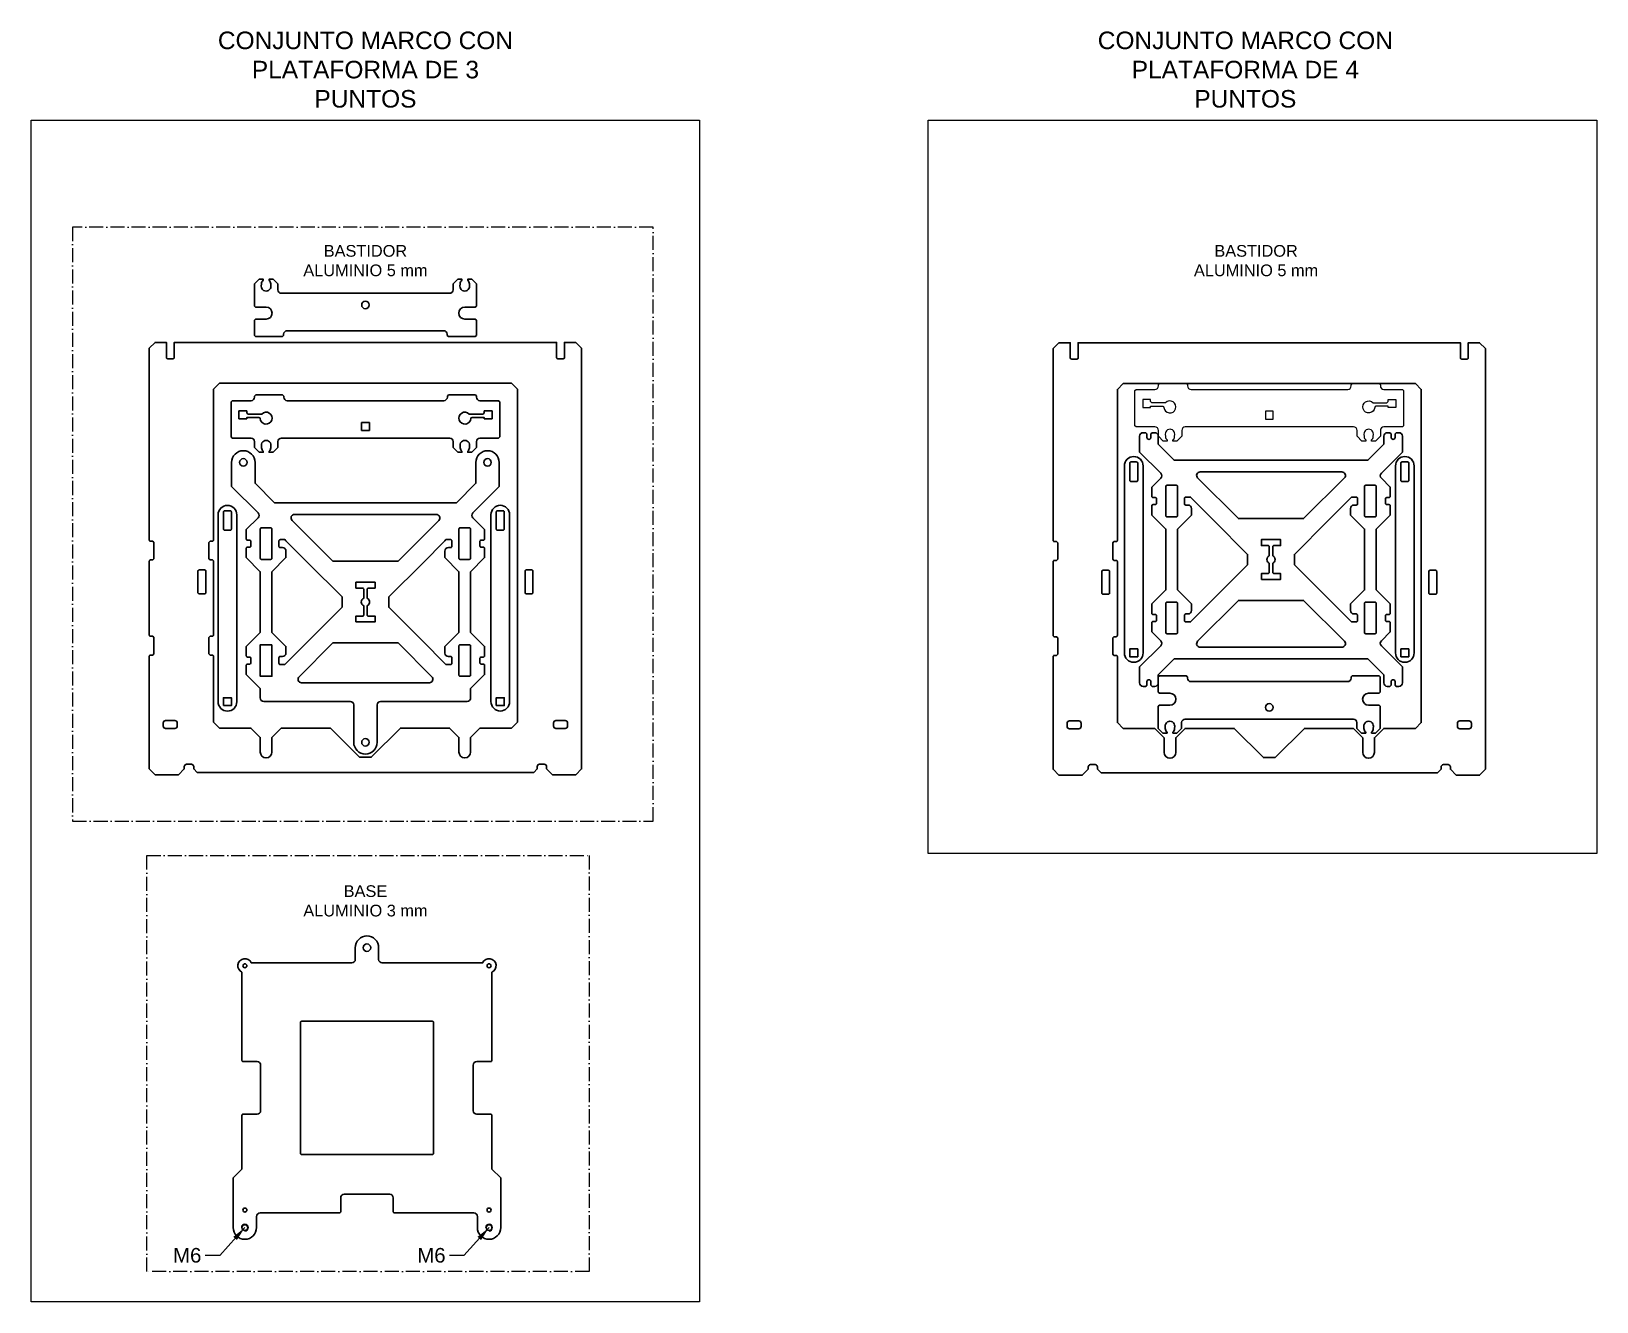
# Model space of a CAD drawing. Extents: x -247 to 1093, y -428 to 659.
import ezdxf

# ---------------------------------------------------------------- set-up
doc = ezdxf.new("R2010")
doc.units = 0
doc.linetypes.add('ACAD_ISO10W100', pattern=[18, 12, -3, 0, -3])
doc.layers.get('0').update_dxf_attribs({"linetype": 'CONTINUOUS', "lineweight": 30})
doc.layers.add('Ejes', color=1, linetype='ACAD_ISO10W100', lineweight=13)
doc.layers.add('Texto', color=6, linetype='CONTINUOUS', lineweight=13)
doc.styles.add('ROMAND', font='arial.ttf')
doc.dimstyles.new('ISO-25_E05', dxfattribs={"dimscale": 5, "dimtxt": 2.5, "dimasz": 2.5, "dimexe": 1.25, "dimexo": 0.625, "dimtad": 1, "dimdec": 1, "dimtxsty": 'ROMAND', "dimcen": 2.5, "dimadec": 0, "dimazin": 0, "dimtfac": 1, "dimtdec": 1, "dimtmove": 0, "dimatfit": 3, "dimfxl": 1, "dimarcsym": 0})

# ---------------------------------------------------------------- blocks, each defined once
blk = doc.blocks.new('A$C0D050251')
at = {"color": 2}
blk.add_lwpolyline([(160, -8), (0, -8, -1), (0, 8), (160, 8, -1)], format="xyb", close=True, dxfattribs=at)
blk.add_lwpolyline([(13.3, -2.4, -0.414214), (12.3, -3.4), (-2.4, -3.4, -0.414214), (-3.4, -2.4), (-3.4, 2.4, -0.414214), (-2.4, 3.4), (12.3, 3.4, -0.414214), (13.3, 2.4), (13.3, -2.4)], format="xyb", dxfattribs=at)
blk.add_lwpolyline([(163.3, -3.4), (163.3, 3.4), (156.6, 3.4), (156.6, -3.4)], close=True, dxfattribs=at)
blk = doc.blocks.new('A$C15F261E9')
at = {"color": 3}
for points in [[(-82.9, -85), (82.9, -85), (96.5, -98.6), (96.5, -105.5, 0.414214), (99.5, -108.5), (101.8, -108.5), (102.8, -107.5), (102.8, -104.5, -1), (106.2, -104.5), (106.2, -107.5), (107.2, -108.5), (109.5, -108.5, 0.414214), (112.5, -105.5), (112.5, -91.9), (94.4, -73.8, -0.414214), (94.4, -69.6), (102, -62), (102, -54, 0.414214), (101, -53), (99, -53, -0.414214), (98, -52), (98, -48, -0.414214), (99, -47), (101, -47, 0.414214), (102, -46), (102, -38), (90, -26), (90, 0), (90, 26), (102, 38), (102, 46, 0.414214), (101, 47), (99, 47, -0.414214), (98, 48), (98, 52, -0.414214), (99, 53), (101, 53, 0.414214), (102, 54), (102, 62), (94.4, 69.6, -0.414214), (94.4, 73.8), (112.5, 91.9), (112.5, 105.5, 0.414214), (109.5, 108.5), (107.2, 108.5), (106.2, 107.5), (106.2, 104.5, -1), (102.8, 104.5), (102.8, 107.5), (101.8, 108.5), (99.5, 108.5, 0.414214), (96.5, 105.5), (96.5, 98.6), (82.9, 85), (-82.9, 85), (-96.5, 98.6), (-96.5, 105.5, 0.414214), (-99.5, 108.5), (-101.8, 108.5), (-102.8, 107.5), (-102.8, 104.5, -1), (-106.2, 104.5), (-106.2, 107.5), (-107.2, 108.5), (-109.5, 108.5, 0.414214), (-112.5, 105.5), (-112.5, 91.9), (-94.4, 73.8, -0.414214), (-94.4, 69.6), (-102, 62), (-102, 54, 0.414214), (-101, 53), (-99, 53, -0.414214), (-98, 52), (-98, 48, -0.414214), (-99, 47), (-101, 47, 0.414214), (-102, 46), (-102, 38), (-90, 26), (-90, 0), (-90, -26), (-102, -38), (-102, -46, 0.414214), (-101, -47), (-99, -47, -0.414214), (-98, -48), (-98, -52, -0.414214), (-99, -53), (-101, -53, 0.414214), (-102, -54), (-102, -62), (-94.4, -69.6, -0.414214), (-94.4, -73.8), (-112.5, -91.9), (-112.5, -105.5, 0.414214), (-109.5, -108.5), (-107.2, -108.5), (-106.2, -107.5), (-106.2, -104.5, -1), (-102.8, -104.5), (-102.8, -107.5), (-101.8, -108.5), (-99.5, -108.5, 0.414214), (-96.5, -105.5), (-96.5, -98.6)], [(60.7, 75, -0.668179), (62.8, 69.9), (27.9, 35), (-27.9, 35), (-62.8, 69.9, -0.668179), (-60.7, 75)], [(-80, 62.5), (-80, 37.5, -0.414214), (-81, 36.5), (-89, 36.5, -0.414214), (-90, 37.5), (-90, 62.5, -0.414214), (-89, 63.5), (-81, 63.5, -0.414214)], [(80, 62.5), (80, 37.5, 0.414214), (81, 36.5), (89, 36.5, 0.414214), (90, 37.5), (90, 62.5, 0.414214), (89, 63.5), (81, 63.5, 0.414214)], [(-80, 0), (-80, -26), (-68, -38), (-68, -43.6, -0.414214), (-71, -46.6), (-73, -46.6, 0.414214), (-74, -47.6), (-74, -52.4, 0.414214), (-73, -53.4), (-68.9, -53.4), (-68, -52.5), (-49, -33.4), (-20, -4.4), (-20, 0), (-20, 4.4), (-49, 33.4), (-68, 52.5), (-68.9, 53.4), (-73, 53.4, 0.414214), (-74, 52.4), (-74, 47.6, 0.414214), (-73, 46.6), (-71, 46.6, -0.414214), (-68, 43.6), (-68, 38), (-80, 26)], [(80, 0), (80, -26), (68, -38), (68, -43.6, 0.414214), (71, -46.6), (73, -46.6, -0.414214), (74, -47.6), (74, -52.4, -0.414214), (73, -53.4), (68.9, -53.4), (68, -52.5), (49, -33.4), (20, -4.4), (20, 0), (20, 4.4), (49, 33.4), (68, 52.5), (68.9, 53.4), (73, 53.4, -0.414214), (74, 52.4), (74, 47.6, -0.414214), (73, 46.6), (71, 46.6, 0.414214), (68, 43.6), (68, 38), (80, 26)], [(-8.2, -17), (-8.2, -12), (-2.5, -12, 0.414214), (-1.5, -11), (-1.5, -3.2, -0.632456), (-1.5, 3.2), (-1.5, 11, 0.414214), (-2.5, 12), (-8.2, 12), (-8.2, 17), (8.2, 17), (8.2, 12), (2.5, 12, 0.414214), (1.5, 11), (1.5, 3.2, -0.632456), (1.5, -3.2), (1.5, -11, 0.414214), (2.5, -12), (8.2, -12), (8.2, -17)], [(-80, -62.5), (-80, -37.5, 0.414214), (-81, -36.5), (-89, -36.5, 0.414214), (-90, -37.5), (-90, -62.5, 0.414214), (-89, -63.5), (-81, -63.5, 0.414214)], [(60.7, -75, 0.668179), (62.8, -69.9), (27.9, -35), (-27.9, -35), (-62.8, -69.9, 0.668179), (-60.7, -75)], [(80, -62.5), (80, -37.5, -0.414214), (81, -36.5), (89, -36.5, -0.414214), (90, -37.5), (90, -62.5, -0.414214), (89, -63.5), (81, -63.5, -0.414214)]]:
    blk.add_lwpolyline(points, format="xyb", close=True, dxfattribs=at)
blk = doc.blocks.new('A$C284B7FBB')
at = {"color": 30}
blk.add_lwpolyline([(75, 18), (79, 22), (82.5, 22), (82.5, 21.1, 0.214618), (81, 18.2), (80.9, 16.2, 1.051315), (89.1, 16.2), (89, 18.2, 0.214618), (87.5, 21.1), (87.5, 22), (91, 22), (95, 18), (95, -0.9), (94, -1.9), (85, -1.9, 1), (85, -12.1), (94, -12.1), (95, -13.1), (95, -26), (94, -27), (71, -27), (70, -26), (70, -25, 0.414214), (67, -22), (0, -22), (-67, -22, 0.414214), (-70, -25), (-70, -26), (-71, -27), (-94, -27), (-95, -26), (-95, -13.1), (-94, -12.1), (-85, -12.1, 1), (-85, -1.9), (-94, -1.9), (-95, -0.9), (-95, 18), (-91, 22), (-87.5, 22), (-87.5, 21.1, 0.214618), (-89, 18.2), (-89.1, 16.2, 1.051315), (-80.9, 16.2), (-81, 18.2, 0.214618), (-82.5, 21.1), (-82.5, 22), (-79, 22), (-75, 18), (-75, 13, 0.414214), (-72, 10), (0, 10), (72, 10, 0.414214), (75, 13)], format="xyb", close=True, dxfattribs=at)
blk.add_circle((0, 0), 3.2, dxfattribs=at)
blk = doc.blocks.new('A$C621A20F2')
at = {"color": 4}
for points in [[(3.4, -6.6), (-68.6, -6.6, 0.414214), (-71.6, -9.6), (-71.6, -14.6), (-75.7, -18.7), (-79.1, -18.7), (-79.1, -17.8, 0.214618), (-77.7, -14.9), (-77.6, -12.9, 1.051315), (-85.7, -12.9), (-85.6, -14.9, 0.214618), (-84.1, -17.8), (-84.1, -18.7), (-87.6, -18.7), (-91.6, -14.6), (-91.6, -9.6, 0.414214), (-94.6, -6.6), (-110.7, -6.6), (-111.7, -5.6), (-111.7, 24.4), (-110.7, 25.4), (-94.6, 25.4, 0.414214), (-91.6, 28.4), (-91.6, 29.4), (-90.6, 30.4), (-67.6, 30.4), (-66.6, 29.4), (-66.6, 28.4, 0.414214), (-63.6, 25.4), (3.4, 25.4), (70.4, 25.4, 0.414214), (73.4, 28.4), (73.4, 29.4), (74.4, 30.4), (97.4, 30.4), (98.4, 29.4), (98.4, 28.4, 0.414214), (101.3, 25.4), (117.3, 25.4), (118.3, 24.4), (118.3, -5.6), (117.3, -6.6), (101.3, -6.6, 0.414214), (98.4, -9.6), (98.4, -14.6), (94.3, -18.7), (90.9, -18.7), (90.9, -17.8, 0.214618), (92.3, -14.9), (92.4, -12.9, 1.051315), (84.3, -12.9), (84.4, -14.9, 0.214618), (85.9, -17.8), (85.9, -18.7), (82.4, -18.7), (78.4, -14.6), (78.4, -9.6, 0.414214), (75.4, -6.6)], [(-86.8, 10.1, 4.723105), (-85.4, 14), (-97.3, 14), (-98.3, 15), (-98.3, 16.7), (-105, 16.7), (-105, 10), (-98.3, 10), (-98.3, 11), (-87.8, 11, -0.397766)], [(93.5, 10.1, -4.723105), (92.1, 14), (104, 14), (105, 15), (105, 16.7), (111.7, 16.7), (111.7, 10), (105, 10), (105, 11), (94.5, 11, 0.397766)]]:
    blk.add_lwpolyline(points, format="xyb", close=True, dxfattribs=at)
blk.add_lwpolyline([(0, 0), (6.7, 0), (6.7, 6.7), (0, 6.7)], close=True, dxfattribs=at)
blk = doc.blocks.new('A$C3B2669CA')
at = {"color": 3}
for points in [[(94.5, 119.5), (94.5, 101.6), (77.9, 85), (-77.9, 85), (-94.5, 101.6), (-94.5, 119.5, 1), (-114.5, 119.5), (-114.5, 98.9), (-91.9, 76.3, -0.414214), (-91.9, 72.1), (-102, 62), (-102, 54, 0.414214), (-101, 53), (-99, 53, -0.414214), (-98, 52), (-98, 48, -0.414214), (-99, 47), (-101, 47, 0.414214), (-102, 46), (-102, 38), (-90, 26), (-90, -26), (-102, -38), (-102, -46, 0.414214), (-101, -47), (-99, -47, -0.414214), (-98, -48), (-98, -52, -0.414214), (-99, -53), (-101, -53, 0.414214), (-102, -54), (-102, -62), (-90, -74), (-90, -82, 0.414214), (-87, -85), (-13, -85, -0.414214), (-10, -88), (-10, -120, 1), (10, -120), (10, -88, -0.414214), (13, -85), (87, -85, 0.414214), (90, -82), (90, -74), (102, -62), (102, -54, 0.414214), (101, -53), (99, -53, -0.414214), (98, -52), (98, -48, -0.414214), (99, -47), (101, -47, 0.414214), (102, -46), (102, -38), (90, -26), (90, 26), (102, 38), (102, 46, 0.414214), (101, 47), (99, 47, -0.414214), (98, 48), (98, 52, -0.414214), (99, 53), (101, 53, 0.414214), (102, 54), (102, 62), (91.9, 72.1, -0.414214), (91.9, 76.3), (114.5, 98.9), (114.5, 119.5, 1)], [(-27.9, 35), (-62.8, 69.9, -0.668179), (-60.7, 75), (60.7, 75, -0.668179), (62.8, 69.9), (27.9, 35)], [(-80, 62.5), (-80, 37.5, -0.414214), (-81, 36.5), (-89, 36.5, -0.414214), (-90, 37.5), (-90, 62.5, -0.414214), (-89, 63.5), (-81, 63.5, -0.414214)], [(80, 62.5), (80, 37.5, 0.414214), (81, 36.5), (89, 36.5, 0.414214), (90, 37.5), (90, 62.5, 0.414214), (89, 63.5), (81, 63.5, 0.414214)], [(-80, 0), (-80, -26), (-68, -38), (-68, -43.6, -0.414214), (-71, -46.6), (-73, -46.6, 0.414214), (-74, -47.6), (-74, -52.4, 0.414214), (-73, -53.4), (-68.9, -53.4), (-68, -52.5), (-49, -33.4), (-20, -4.4), (-20, 0), (-20, 4.4), (-49, 33.4), (-68, 52.5), (-68.9, 53.4), (-73, 53.4, 0.414214), (-74, 52.4), (-74, 47.6, 0.414214), (-73, 46.6), (-71, 46.6, -0.414214), (-68, 43.6), (-68, 38), (-80, 26)], [(80, 0), (80, -26), (68, -38), (68, -43.6, 0.414214), (71, -46.6), (73, -46.6, -0.414214), (74, -47.6), (74, -52.4, -0.414214), (73, -53.4), (68.9, -53.4), (68, -52.5), (49, -33.4), (20, -4.4), (20, 0), (20, 4.4), (49, 33.4), (68, 52.5), (68.9, 53.4), (73, 53.4, -0.414214), (74, 52.4), (74, 47.6, -0.414214), (73, 46.6), (71, 46.6, 0.414214), (68, 43.6), (68, 38), (80, 26)], [(-8.2, -17), (-8.2, -12), (-2.5, -12, 0.414214), (-1.5, -11), (-1.5, -3.2, -0.632456), (-1.5, 3.2), (-1.5, 11, 0.414214), (-2.5, 12), (-8.2, 12), (-8.2, 17), (8.2, 17), (8.2, 12), (2.5, 12, 0.414214), (1.5, 11), (1.5, 3.2, -0.632456), (1.5, -3.2), (1.5, -11, 0.414214), (2.5, -12), (8.2, -12), (8.2, -17)], [(54.7, -69), (-54.7, -69, -0.668179), (-56.8, -63.9), (-27.9, -35), (27.9, -35), (56.8, -63.9, -0.668179)], [(90, -62.5), (90, -37.5, 0.414214), (89, -36.5), (81, -36.5, 0.414214), (80, -37.5), (80, -62.5, 0.414214), (81, -63.5), (89, -63.5, 0.414214)]]:
    blk.add_lwpolyline(points, format="xyb", close=True, dxfattribs=at)
blk.add_lwpolyline([(-80, -36.5), (-80, -63.5), (-90, -63.5), (-90, -36.5)], close=True, dxfattribs=at)
for centre in [(-104.5, 119.5), (104.5, 119.5), (0, -120)]:
    blk.add_circle(centre, 3.2, dxfattribs=at)
blk = doc.blocks.new('A$C135930DA')
at = {"color": 3}
for points in [[(0, 10, 0.414214), (-10, 0), (-10, -10, -0.414214), (-13, -13), (-99, -13, 1.43816), (-107, -21), (-107, -96.5, 0.414214), (-106, -97.5), (-94, -97.5, -0.414214), (-91, -100.5), (-91, -139.5, -0.414214), (-94, -142.5), (-106, -142.5, 0.414214), (-107, -143.5), (-107, -189.5), (-114.5, -197), (-114.5, -234), (-114.5, -239.5, 1), (-94.5, -239.5), (-94.5, -230, -0.414214), (-91.5, -227), (-23.5, -227, 0.414214), (-22.5, -226), (-22.5, -214, -0.414214), (-19.5, -211), (0, -211), (19.5, -211, -0.414214), (22.5, -214), (22.5, -226, 0.414214), (23.5, -227), (91.5, -227, -0.414214), (94.5, -230), (94.5, -239.5, 1), (114.5, -239.5), (114.5, -234), (114.5, -197), (107, -189.5), (107, -143.5, 0.414214), (106, -142.5), (94, -142.5, -0.414214), (91, -139.5), (91, -100.5, -0.414214), (94, -97.5), (106, -97.5, 0.414214), (107, -96.5), (107, -21, 1.43816), (99, -13), (13, -13, -0.414214), (10, -10), (10, 0, 0.414214)], [(0, -63), (-56, -63, 0.414214), (-57, -64), (-57, -176, 0.414214), (-56, -177), (0, -177), (56, -177, 0.414214), (57, -176), (57, -64, 0.414214), (56, -63)]]:
    blk.add_lwpolyline(points, format="xyb", close=True, dxfattribs=at)
for centre, radius in [((0, 0), 3.2), ((-104.5, -15.5), 1.7), ((104.5, -15.5), 1.7), ((-104.5, -224.5), 1.7), ((104.5, -224.5), 1.7), ((-104.5, -239.5), 2.5), ((104.5, -239.5), 2.5)]:
    blk.add_circle(centre, radius, dxfattribs=at)
at = {"layer": 'Texto'}
for centre in [(-104.5, -239.5), (104.5, -239.5)]:
    blk.add_arc(centre, 3, 270, 180, dxfattribs=at)
blk = doc.blocks.new('A$C4FB7574A')
for points in [[(0, -353), (-144, -353), (-147, -350), (-147, -348, 0.414214), (-149, -346), (-153, -346, 0.414214), (-155, -348), (-155, -350), (-160, -355), (-180, -355), (-185, -350), (-185, -315.2), (-185, -253.5, -0.414214), (-184, -252.5), (-182, -252.5), (-181, -251.5), (-181, -237.5), (-182, -236.5), (-184, -236.5, -0.414214), (-185, -235.5), (-185, -172.2, -0.414214), (-184, -171.2), (-182, -171.2), (-181, -170.2), (-181, -156.2), (-182, -155.2), (-184, -155.2, -0.414214), (-185, -154.2), (-185, 10), (-180, 15), (-170.3, 15), (-170.3, 2, 0.414214), (-169.3, 1), (-164.6, 1, 0.414214), (-163.6, 2), (-163.6, 15), (0, 15), (163.6, 15), (163.6, 2, 0.414214), (164.6, 1), (169.3, 1, 0.414214), (170.3, 2), (170.3, 15), (180, 15), (185, 10), (185, -252.5), (185, -315.2), (185, -350), (180, -355), (160, -355), (155, -350), (155, -348, 0.414214), (153, -346), (149, -346, 0.414214), (147, -348), (147, -350), (144, -353)], [(0, -20), (125, -20), (130, -25), (130, -252.5), (130, -310), (125, -315), (98, -315), (90, -323), (90, -335.5, -1), (80, -335.5), (80, -323), (72, -315), (30, -315), (5, -340), (0, -340), (-5, -340), (-30, -315), (-72, -315), (-80, -323), (-80, -335.5, -1), (-90, -335.5), (-90, -323), (-98, -315), (-125, -315), (-130, -310), (-130, -253.5, 0.414214), (-131, -252.5), (-133, -252.5), (-134, -251.5), (-134, -237.5), (-133, -236.5), (-131, -236.5, 0.414214), (-130, -235.5), (-130, -172.2, 0.414214), (-131, -171.2), (-133, -171.2), (-134, -170.2), (-134, -156.2), (-133, -155.2), (-131, -155.2, 0.414214), (-130, -154.2), (-130, -25), (-125, -20)], [(-136.6, -180.7), (-136.6, -199.2, -0.414214), (-137.6, -200.2), (-142.3, -200.2, -0.414214), (-143.3, -199.2), (-143.3, -180.7, -0.414214), (-142.3, -179.7), (-137.6, -179.7, -0.414214)], [(136.6, -180.7), (136.6, -199.2, 0.414214), (137.6, -200.2), (142.3, -200.2, 0.414214), (143.3, -199.2), (143.3, -180.7, 0.414214), (142.3, -179.7), (137.6, -179.7, 0.414214)], [(-163, -315.3), (-171, -315.3, -0.414214), (-173, -313.3), (-173, -310.6, -0.414214), (-171, -308.6), (-163, -308.6, -0.414214), (-161, -310.6), (-161, -313.3, -0.414214)], [(163, -315.3), (171, -315.3, 0.414214), (173, -313.3), (173, -310.6, 0.414214), (171, -308.6), (163, -308.6, 0.414214), (161, -310.6), (161, -313.3, 0.414214)]]:
    blk.add_lwpolyline(points, format="xyb", close=True)

msp = doc.modelspace()

# ---------------------------------------------------------------- linework, layer by layer
at = {"layer": 'Ejes'}
for points in [[(-211.7, -17.1), (285.2, -17.1), (285.2, 491.1), (-211.7, 491.1)], [(-148.2, -46.5), (230.4, -46.5), (230.4, -402.5), (-148.2, -402.5)]]:
    msp.add_lwpolyline(points, close=True, dxfattribs=at)
at = {"layer": 'Texto'}
for points in [[(325, -428.3), (-247, -428.3), (-247, 582.6), (325, 582.6)], [(1092.7, -44.7), (520.7, -44.7), (520.7, 582.6), (1092.7, 582.6)]]:
    msp.add_lwpolyline(points, close=True, dxfattribs=at)

# ---------------------------------------------------------------- block references
for name, p in [('A$C284B7FBB', (39, 424.5)), ('A$C4FB7574A', (39, 377.5)), ('A$C4FB7574A', (812.5, 377.2)), ('A$C621A20F2', (35.7, 317.2)), ('A$C15F261E9', (814, 206.7)), ('A$C3B2669CA', (39, 170.3)), ('A$C135930DA', (40.3, -125.4))]:
    msp.add_blockref(name, p)
at = {"xscale": -1, "rotation": 90.00000000000007}
msp.add_blockref('A$C0D050251', (696.5, 286.8), dxfattribs=at)
for name, p, rotation in [('A$C0D050251', (928.5, 286.8), 269.9999999999999), ('A$C0D050251', (-79.1, 245), 270), ('A$C0D050251', (154.4, 245.1), 270), ('A$C284B7FBB', (812.5, 80.2), 180)]:
    msp.add_blockref(name, p, dxfattribs=dict(rotation=rotation))
at = {"layer": 'Texto'}
msp.add_blockref('A$C621A20F2', (809.2, 326.8), dxfattribs=at)

# ---------------------------------------------------------------- texts
at = {"layer": 'Texto', "width": 285.807, "attachment_point": 2, "style": 'ROMAND'}
for s, insert, char_height in [('CONJUNTO MARCO CON PLATAFORMA DE 3 PUNTOS', (39, 658.4), 15), ('CONJUNTO MARCO CON PLATAFORMA DE 4 PUNTOS', (792, 658.4), 15), ('BASTIDOR\\PALUMINIO 5 mm', (39, 475.8), 10), ('BASTIDOR\\PALUMINIO 5 mm', (801.2, 475.8), 10), ('BASE\\PALUMINIO 3 mm', (39, -72), 10)]:
    msp.add_mtext(s, dxfattribs=dict(at, insert=insert, char_height=char_height))
at = {"layer": 'Texto', "char_height": 12.5, "attachment_point": 9, "style": 'ROMAND'}
for insert in [(-101.4, -395), (107.6, -395)]:
    msp.add_mtext('M6', dxfattribs=dict(at, insert=insert))

# ---------------------------------------------------------------- leaders
at = {"layer": 'Texto', "annotation_type": 0, "has_hookline": 1, "hookline_direction": 1, "text_width": 22.2}
for points in [[(-64.2, -364.9), (-85.7, -388.7), (-98.2, -388.7)], [(144.8, -364.9), (123.3, -388.7), (110.8, -388.7)]]:
    msp.add_leader(points, dimstyle='ISO-25_E05', override={"dimgap": 0.625, "dimtad": 0}, dxfattribs=at)

doc.saveas('drawing.dxf')
